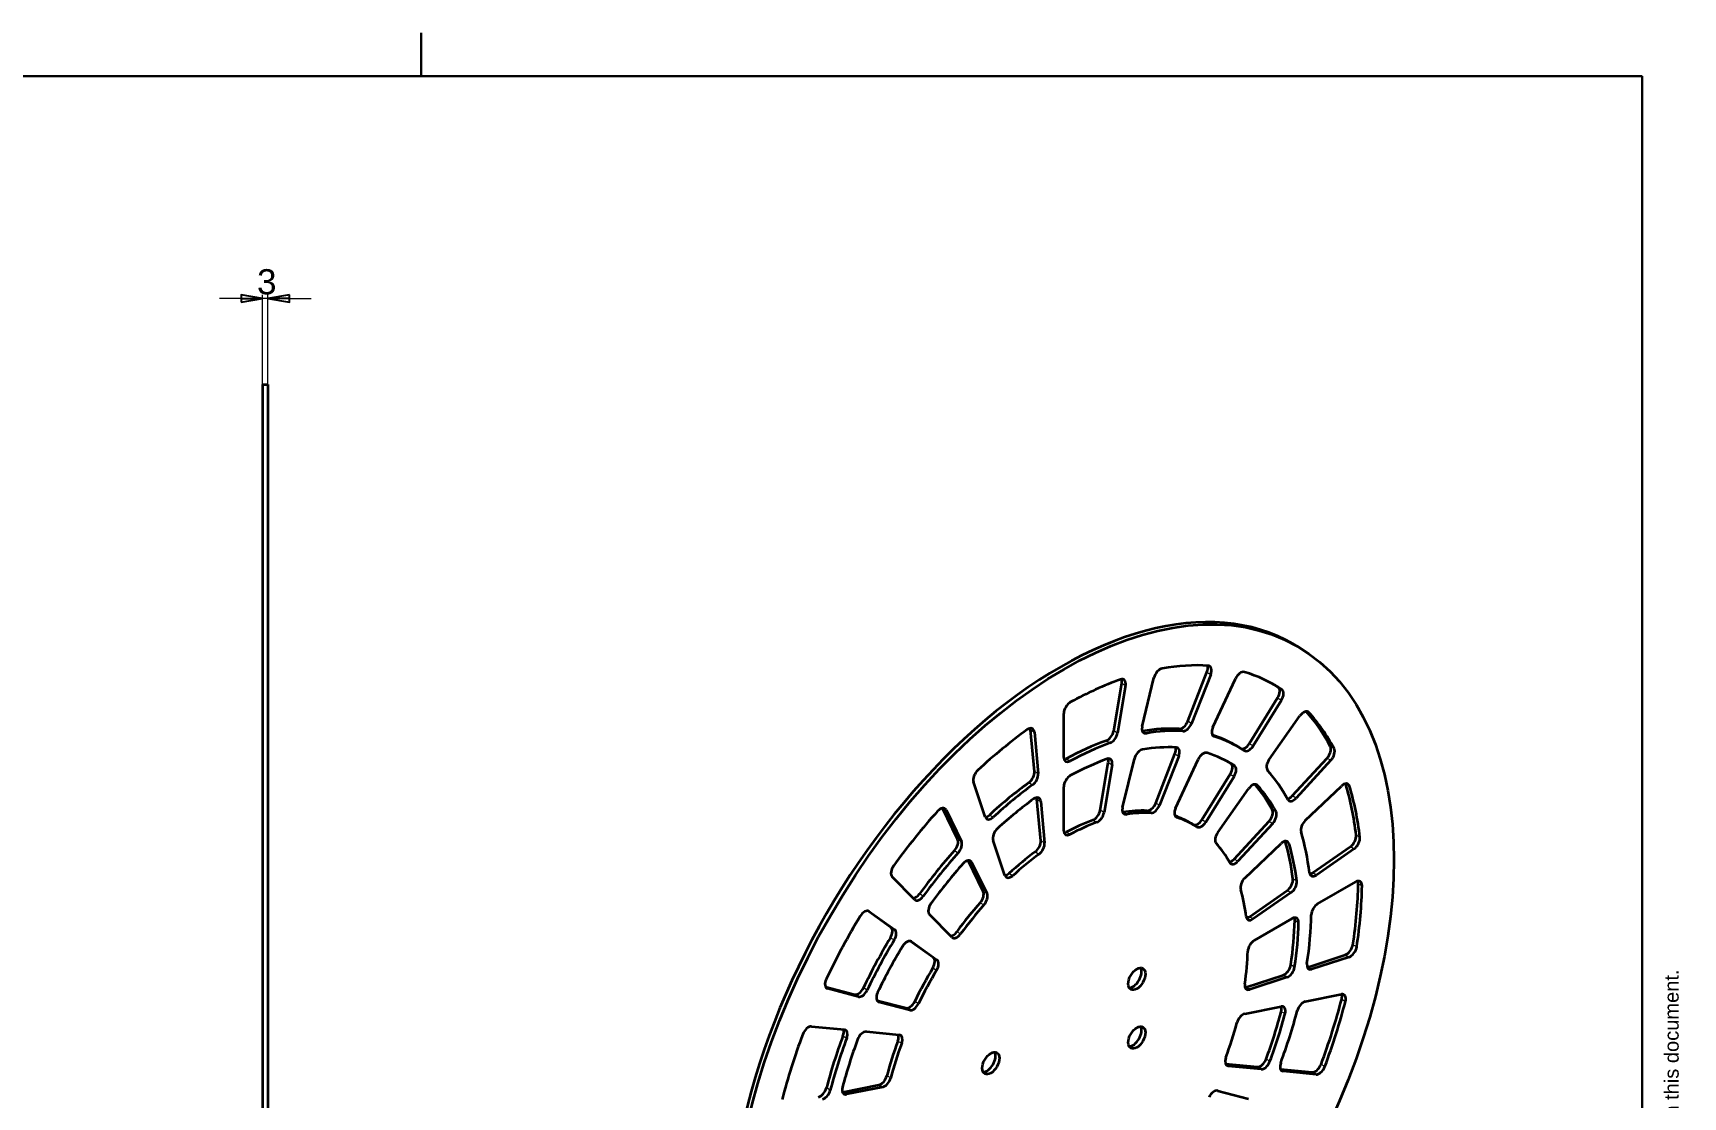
# Model space of a CAD drawing. Header units: millimetres. Extents: x 40 to 1663, y 38 to 1172.
# Drawn here: x 744 to 1663, y 579 to 1172 of the extents above; entities that cross this region are included whole.
import ezdxf

# ---------------------------------------------------------------- set-up
doc = ezdxf.new("R2010")
doc.units = ezdxf.units.MM
doc.header["$LTSCALE"] = 4
doc.layers.add('AM_0', color=7, linetype='Continuous', lineweight=35)
for name, color, linetype, lineweight, true_color in [('AM_5', 3, 'Continuous', 25, 0x00ff00), ('AM_TANG', 171, 'Continuous', 18, 0x8080ff), ('Skizziergeometrie(Böma)', 179, 'Continuous', 30, 0x262659), ('Symbole(Böma)', 179, 'Continuous', 15, 0x262659)]:
    doc.layers.add(name, color=color, linetype=linetype, lineweight=lineweight, true_color=true_color)
doc.styles.add('Böma', font='calibri.ttf')
doc.styles.add('WEC-3_5', font='arial.ttf')
doc.dimstyles.new('WEC_BEM', dxfattribs={"dimscale": 4, "dimtxt": 3.5, "dimasz": 3, "dimexe": 0.5, "dimexo": 0, "dimgap": 0.5, "dimtad": 1, "dimrnd": 1e-08, "dimtxsty": 'WEC-3_5', "dimblk": 'Filled-1', "dimcen": 0.09, "dimdle": 12, "dimclrd": 256, "dimclre": 256, "dimclrt": 7, "dimadec": 1, "dimazin": 2, "dimtfac": 0.571429, "dimtdec": 3, "dimtmove": 0, "dimatfit": 3, "dimldrblk": 'Filled-1', "dimfxl": 1, "dimtolj": 1, "dimlwd": 15, "dimlwe": 15, "dimarcsym": 0})

# ---------------------------------------------------------------- blocks, each defined once
blk = doc.blocks.new('Ränder A3')
at = {"layer": 'Skizziergeometrie(Böma)'}
for p, q in [((10, 287), (410, 287)), ((410, 287), (410, 10))]:
    blk.add_line(p, q, dxfattribs=at)
at = {"layer": 'Symbole(Böma)', "color": 179, "true_color": 0x262659, "insert": (413.07, 25), "char_height": 2, "width": 146.4494, "attachment_point": 1, "rotation": 90, "style": 'Böma'}
blk.add_mtext('\\fArial|b0|i0;{\\H2.0000;Für dieses Dokument behalten wir uns alle Rechte vor. / We reserve all rights in connection with this document.}', dxfattribs=at)
blk = doc.blocks.new('Faltmarken_A3')
at = {"layer": 'Skizziergeometrie(Böma)'}
blk.add_line((230, 0), (230, 6), dxfattribs=at)
blk = doc.blocks.new('Filled-1')
at = {"color": 0}
for p, q in [((0, 0), (-1, 0.167)), ((-1, 0.167), (-1, -0.167)), ((-1, 0), (0, 0)), ((-1, -0.167), (0, 0))]:
    blk.add_line(p, q, dxfattribs=at)
at = {"color": 0, "flags": 128}
blk.add_lwpolyline([(-1, -0.167), (0, 0), (-1, 0.167), (-1, -0.167)], dxfattribs=at)
at = {"color": 0}
blk.add_solid([(-1, -0.167), (0, 0), (-1, 0.167), (-1, -0.167)], dxfattribs=at)
blk = doc.blocks.new('*D20')
at = {"layer": 'AM_5', "linetype": 'Continuous', "lineweight": 15, "transparency": 16777216}
for p, q in [((859.62, 1024.11), (847.62, 1024.11)), ((871.62, 976.11), (871.62, 1026.11)), ((874.62, 1024.11), (871.62, 1024.11)), ((874.62, 976.11), (874.62, 1026.11)), ((886.62, 1024.11), (898.62, 1024.11))]:
    blk.add_line(p, q, dxfattribs=at)
at = {"layer": 'Defpoints', "color": 0, "linetype": 'Continuous', "transparency": 16777216}
for p in [(871.62, 1024.11), (871.62, 976.11), (874.62, 976.11)]:
    blk.add_point(p, dxfattribs=at)
at = {"layer": 'AM_5', "linetype": 'Continuous', "lineweight": 15, "transparency": 16777216, "xscale": 12, "yscale": 12, "zscale": 12}
blk.add_blockref('Filled-1', (871.62, 1024.11), dxfattribs=at)
at = {"layer": 'AM_5', "linetype": 'Continuous', "lineweight": 15, "transparency": 16777216, "xscale": 12, "yscale": 12, "zscale": 12, "rotation": 180}
blk.add_blockref('Filled-1', (874.62, 1024.11), dxfattribs=at)
at = {"layer": 'AM_5', "color": 7, "linetype": 'Continuous', "lineweight": 18, "transparency": 16777216, "insert": (868.53, 1040.42), "char_height": 14, "attachment_point": 1, "style": 'WEC-3_5'}
blk.add_mtext('\\A1;3', dxfattribs=at)

msp = doc.modelspace()

# ---------------------------------------------------------------- linework, layer by layer
at = {"layer": 'AM_0'}
for p, q in [((871.6153, 976.1108), (871.6153, 456.1108)), ((871.6153, 976.1108), (874.6153, 976.1108)), ((874.6153, 976.1108), (874.6153, 456.1108)), ((1445.7128, 831.5985), (1447.8341, 830.3737)), ((1345.6224, 783.2533), (1350.1114, 809.7921)), ((1361.5221, 785.6887), (1368.0791, 812.7768)), ((1386.8576, 788.579), (1397.5355, 815.9171)), ((1399.6568, 814.6923), (1388.9789, 787.3543)), ((1400.9336, 785.2552), (1413.4058, 812.2782)), ((1352.2327, 808.5673), (1347.7437, 782.0286)), ((1421.1286, 776.0749), (1436.9503, 801.5362)), ((1439.0716, 800.3115), (1423.25, 774.8501)), ((1317.8341, 768.4554), (1317.8341, 792.9569)), ((1432.2107, 767.1974), (1449.3772, 791.5101)), ((1301.4594, 760.6191), (1299.3202, 783.7608)), ((1301.4415, 782.536), (1303.5807, 759.3944)), ((1415.3341, 774.0821), (1413.2128, 775.3068)), ((1338.1395, 739.0157), (1342.6294, 765.5595)), ((1344.7508, 764.3348), (1340.2609, 737.791)), ((1350.5921, 740.5354), (1357.1504, 767.6286)), ((1369.0584, 743.009), (1379.7384, 770.3523)), ((1381.8597, 769.1275), (1371.1797, 741.7843)), ((1380.1435, 740.2103), (1392.6181, 767.2385)), ((1445.0809, 746.9649), (1464.4974, 768.0571)), ((1466.6187, 766.8324), (1447.2022, 745.7401)), ((1274.1462, 735.2422), (1267.5892, 754.7589)), ((1394.7555, 733.6332), (1410.5801, 759.0994)), ((1412.7014, 757.8746), (1396.8768, 732.4084)), ((1305.0254, 722.0442), (1302.8857, 745.1902)), ((1317.8341, 727.6135), (1317.8341, 752.1198)), ((1403.5957, 726.6702), (1420.7655, 750.9876)), ((1452.2918, 733.2828), (1472.4723, 752.5053)), ((1258.6917, 722.892), (1250.2334, 740.1672)), ((1252.2548, 739.1465), (1260.813, 721.6673)), ((1305.007, 743.9655), (1307.1467, 720.8194)), ((1390.3341, 730.7808), (1388.2128, 732.0055)), ((1412.7153, 711.806), (1432.1355, 732.9023)), ((1434.2568, 731.6775), (1414.8366, 710.5812)), ((1285.0762, 702.7097), (1278.5179, 722.2301)), ((1418.6529, 701.2405), (1438.8372, 720.4667)), ((1456.3696, 704.0985), (1477.4805, 718.7571)), ((1479.6018, 717.5323), (1458.491, 702.8738)), ((1272.9574, 693.7557), (1264.4975, 711.0343)), ((1266.5189, 710.0136), (1275.0787, 692.531)), ((1234.7347, 689.3003), (1222.2625, 701.9216)), ((1459.2113, 686.8312), (1480.4303, 699.082)), ((1421.1798, 679.664), (1442.2947, 694.3254)), ((1444.416, 693.1007), (1423.3011, 678.4393)), ((1221.5056, 673.765), (1208.6442, 682.9574)), ((1209.4875, 682.6461), (1223.6269, 672.5402)), ((1255.5248, 668.2616), (1243.0502, 680.8854)), ((1423.8412, 666.4103), (1445.0643, 678.6634)), ((1245.0746, 656.9194), (1232.2105, 666.1138)), ((1233.0538, 665.8025), (1247.1959, 655.6947)), ((1453.89, 651.6719), (1474.6286, 658.4619)), ((1476.75, 657.2371), (1456.0113, 650.4471)), ((1419.3205, 640.3536), (1440.0631, 647.1449)), ((1442.1844, 645.9202), (1421.4418, 639.1289)), ((1185.143, 640.5875), (1201.3363, 636.3515)), ((1203.4576, 635.1267), (1186.2911, 639.6173)), ((1452.2918, 632.3898), (1472.4723, 636.4696)), ((1213.7547, 633.103), (1229.9513, 628.8661)), ((1232.0726, 627.6414), (1214.9028, 632.1328)), ((1418.6529, 625.5892), (1438.8372, 629.6697)), ((1177.326, 618.5654), (1195.6624, 616.8221)), ((1207.8877, 615.6599), (1226.2277, 613.9163)), ((1407.9272, 597.6649), (1425.6593, 595.9791)), ((1427.7806, 594.7544), (1409.4406, 596.498)), ((1438.4924, 594.759), (1456.221, 593.0736)), ((1458.3423, 591.8488), (1440.0058, 593.5921)), ((1194.7098, 581.9692), (1214.8941, 586.0498)), ((1217.0154, 584.8251), (1196.8311, 580.7445)), ((1403.5957, 582.7729), (1420.7655, 578.2814))]:
    msp.add_line(p, q, dxfattribs=at)
for centre, major_axis in [((1317.8341, 605.2071), (130, 225.1666)), ((1358.4928, 645.0113), (-3.375, -5.8457)), ((1358.4928, 612.3515), (-3.375, -5.8457)), ((1277.1755, 598.0628), (-3.375, -5.8457))]:
    msp.add_ellipse(centre, major_axis=major_axis, ratio=0.57735027, dxfattribs=at)
for centre, major_axis, start_param, end_param in [((1315.7128, 606.4319), (-130, -225.1666), 3.14159265, 6.28318531), ((1371.4416, 813.4565), (-2.5, -4.3301), 3.59109071, 5.18362788), ((1317.8341, 605.2071), (117.5, 203.516), 0.2798104, 0.44949805), ((1394.4803, 816.2075), (-2.5, -4.3301), 1.82886589, 2.72218344), ((1396.6016, 814.9828), (2.5, 4.3301), 4.97045854, 6.56299571), ((1317.8341, 605.2071), (117.5, 203.516), 0.59396967, 0.76365732), ((1348.7772, 807.436), (2.5, 4.3301), 5.2846178, 6.87715497), ((1346.6559, 808.6607), (-2.5, -4.3301), 2.14302515, 2.70344362), ((1416.2661, 811.53), (2.5, 4.3301), 0.13533879, 1.72787596), ((1317.8341, 605.2071), (117.5, 203.516), 6.24883644, 6.4185241), ((1315.7128, 606.4319), (117.5, 203.516), 6.24883644, 6.27415829), ((1434.5943, 803.22), (2.5, 4.3301), 4.65629927, 6.24883644), ((1436.7157, 801.9953), (2.5, 4.3301), 4.65629927, 6.24883644), ((1321.3697, 794.9982), (-2.5, -4.3301), 3.90524997, 5.49778714), ((1451.4553, 789.4071), (2.5, 4.3301), 6.10436483, 7.696902), ((1315.7128, 606.4319), (117.5, 203.516), 5.93467718, 6.09787258), ((1317.8341, 605.2071), (117.5, 203.516), 5.93467718, 6.10436483), ((1317.8341, 605.2071), (117.5, 203.516), 0.90812893, 1.07781659), ((1297.924, 780.0936), (2.5, 4.3301), 5.59877707, 7.19131424), ((1295.8026, 781.3183), (-2.5, -4.3301), 2.45718442, 2.70344362), ((1342.1669, 782.122), (-2.5, -4.3301), 0.59723143, 2.14302515), ((1344.2882, 780.8972), (2.5, 4.3301), 3.73882408, 5.2846178), ((1364.8846, 786.3685), (-2.5, -4.3301), 5.18362788, 6.7294216), ((1362.7633, 787.5932), (-2.5, -4.3301), 0.43814903, 0.44623629), ((1315.7128, 606.4319), (97.5, 168.875), 0.28307216, 0.44623629), ((1317.8341, 605.2071), (97.5, 168.875), 0.28307216, 0.44623629), ((1383.8023, 788.8695), (-2.5, -4.3301), 0.28307216, 1.82886589), ((1385.9237, 787.6447), (-2.5, -4.3301), 0.28307216, 1.82886589), ((1403.7939, 784.507), (-2.5, -4.3301), 4.86946861, 6.41526233), ((1315.7128, 606.4319), (97.5, 168.875), 0.59723143, 0.76039556), ((1317.8341, 605.2071), (-97.5, -168.875), 3.73882408, 3.90198821), ((1360.5129, 768.3084), (-2.5, -4.3301), 3.5850502, 5.18362788), ((1317.8341, 605.2071), (92.5, 160.2147), 0.28585091, 0.44345755), ((1376.6832, 770.6427), (-2.5, -4.3301), 1.82886589, 2.72053141), ((1378.8045, 769.418), (2.5, 4.3301), 4.97045854, 6.56903622), ((1315.7128, 606.4319), (97.5, 168.875), 0, 0.12219253), ((1317.8341, 605.2071), (97.5, 168.875), 6.25209821, 6.41526233), ((1418.7727, 777.7587), (-2.5, -4.3301), 0.17449061, 1.51470662), ((1420.894, 776.534), (-2.5, -4.3301), 6.25209821, 7.79789193), ((1463.0714, 770.9696), (2.5, 4.3301), 4.34214001, 5.93467718), ((1465.1928, 769.7448), (2.5, 4.3301), 4.34214001, 5.93467718), ((1321.3697, 770.4966), (-2.5, -4.3301), 5.49778714, 7.04358087), ((1319.2484, 771.7214), (-2.5, -4.3301), 0.43814903, 0.76039556), ((1317.8341, 605.2071), (92.5, 160.2147), 0.60001018, 0.75761681), ((1341.2953, 763.2034), (2.5, 4.3301), 5.2846178, 6.88319548), ((1339.1739, 764.4282), (-2.5, -4.3301), 2.14302515, 2.70344362), ((1395.4784, 766.4903), (2.5, 4.3301), 0.12929828, 1.72787596), ((1317.8341, 605.2071), (92.5, 160.2147), 6.25487695, 6.41248359), ((1315.7128, 606.4319), (92.5, 160.2147), 6.25487695, 6.27171846), ((1408.2242, 760.7832), (2.5, 4.3301), 4.65629927, 6.25487695), ((1410.3455, 759.5585), (2.5, 4.3301), 4.65629927, 6.25487695), ((1434.2888, 765.0944), (-2.5, -4.3301), 4.55530935, 6.10110307), ((1270.9517, 757.9618), (-2.5, -4.3301), 4.21940924, 5.81194641), ((1315.7128, 606.4319), (97.5, 168.875), 0.91139069, 1.07455482), ((1297.9419, 758.1767), (-2.5, -4.3301), 0.91139069, 2.45718442), ((1300.0632, 756.952), (2.5, 4.3301), 4.05298335, 5.59877707), ((1321.3697, 754.161), (-2.5, -4.3301), 3.89920947, 5.49778714), ((1422.8436, 748.8846), (2.5, 4.3301), 6.09832432, 7.696902), ((1317.8341, 605.2071), (97.5, 168.875), 5.93793894, 6.10110307), ((1473.5648, 749.2535), (2.5, 4.3301), 5.79020557, 7.38274274), ((1471.4435, 750.4782), (-2.5, -4.3301), 2.64861291, 2.70344362), ((1315.7128, 606.4319), (117.5, 203.516), 5.62051791, 5.79020557), ((1317.8341, 605.2071), (-97.5, -168.875), 4.05298335, 4.21614748), ((1317.8341, 605.2071), (92.5, 160.2147), 0.91416944, 1.07177608), ((1301.4895, 741.5231), (2.5, 4.3301), 5.59877707, 7.19735475), ((1299.3682, 742.7478), (-2.5, -4.3301), 2.45718442, 2.70344362), ((1315.7128, 606.4319), (92.5, 160.2147), 5.94071769, 6.09032639), ((1317.8341, 605.2071), (92.5, 160.2147), 5.94071769, 6.09832432), ((1443.6549, 749.8773), (-2.5, -4.3301), 0.4318464, 1.20054735), ((1445.7762, 748.6525), (-2.5, -4.3301), 5.93793894, 7.48373266), ((1317.8341, 605.2071), (-117.5, -203.516), 2.47892526, 2.64861291), ((1317.8341, 605.2071), (117.5, 203.516), 1.2222882, 1.39197585), ((1249.0196, 735.6321), (2.5, 4.3301), 5.91293634, 7.50547351), ((1277.5087, 738.4451), (-2.5, -4.3301), 5.81194641, 7.35774013), ((1275.3874, 739.6698), (-2.5, -4.3301), 0.43814903, 1.07455482), ((1334.684, 737.8844), (-2.5, -4.3301), 0.60556833, 2.14302515), ((1336.8053, 736.6596), (2.5, 4.3301), 3.74716099, 5.2846178), ((1353.9546, 741.2152), (-2.5, -4.3301), 5.18362788, 6.7210847), ((1315.7128, 606.4319), (72.5, 125.5737), 0.29140907, 0.43789078), ((1317.8341, 605.2071), (72.5, 125.5737), 0.29140907, 0.43789939), ((1366.0032, 743.2995), (-2.5, -4.3301), 0.29140907, 1.82886589), ((1368.1245, 742.0747), (-2.5, -4.3301), 0.29140907, 1.82886589), ((1383.0038, 739.4621), (-2.5, -4.3301), 4.86946861, 6.40692543), ((1315.7128, 606.4319), (72.5, 125.5737), 0, 0.10987188), ((1430.7095, 735.8147), (2.5, 4.3301), 4.34214001, 5.94071769), ((1432.8309, 734.59), (2.5, 4.3301), 4.34214001, 5.94071769), ((1281.8804, 725.433), (-2.5, -4.3301), 4.21336873, 5.81194641), ((1321.3697, 729.6548), (-2.5, -4.3301), 5.49778714, 7.03524396), ((1319.2484, 730.8795), (-2.5, -4.3301), 0.43814903, 0.75205865), ((1315.7128, 606.4319), (72.5, 125.5737), 0.60556833, 0.75205865), ((1317.8341, 605.2071), (-72.5, -125.5737), 3.74716099, 3.89365131), ((1317.8341, 605.2071), (72.5, 125.5737), 6.26043511, 6.40692543), ((1392.3995, 735.317), (-2.5, -4.3301), 0.12468603, 1.51470662), ((1394.5209, 734.0923), (-2.5, -4.3301), 6.26043511, 7.79789193), ((1405.6738, 724.5673), (-2.5, -4.3301), 4.55530935, 6.09276617), ((1453.3844, 730.0309), (-2.5, -4.3301), 4.24115008, 5.7869438), ((1317.8341, 605.2071), (97.5, 168.875), 5.62377967, 5.7869438), ((1255.4565, 719.3776), (2.5, 4.3301), 4.36714261, 5.91293634), ((1257.5778, 718.1529), (2.5, 4.3301), 4.36714261, 5.91293634), ((1301.5078, 719.6018), (-2.5, -4.3301), 0.9197276, 2.45718442), ((1303.6292, 718.377), (2.5, 4.3301), 4.06132025, 5.59877707), ((1317.8341, 605.2071), (72.5, 125.5737), 5.94627584, 6.09276617), ((1439.9297, 717.2149), (2.5, 4.3301), 5.78416506, 7.38274274), ((1437.8084, 718.4396), (-2.5, -4.3301), 2.6425724, 2.70344362), ((1315.7128, 606.4319), (92.5, 160.2147), 5.62655842, 5.78416506), ((1317.8341, 605.2071), (-92.5, -160.2147), 2.48496577, 2.6425724), ((1477.1241, 722.613), (-2.5, -4.3301), 0.88638809, 2.47892526), ((1479.2454, 721.3882), (2.5, 4.3301), 4.02798074, 5.62051791), ((1225.1228, 705.9726), (-2.5, -4.3301), 4.5335685, 6.12610567), ((1315.7128, 606.4319), (97.5, 168.875), 1.22554996, 1.38871409), ((1317.8341, 605.2071), (-97.5, -168.875), 4.36714261, 4.53030674), ((1317.8341, 605.2071), (92.5, 160.2147), 1.22832871, 1.38593534), ((1263.2837, 706.4991), (2.5, 4.3301), 5.91293634, 7.51151401), ((1315.7128, 606.4319), (72.5, 125.5737), 0.9197276, 1.06621792), ((1317.8341, 605.2071), (-72.5, -125.5737), 4.06132025, 4.20781057), ((1411.2893, 714.7184), (-2.5, -4.3301), 0.4305223, 1.20054735), ((1413.4106, 713.4937), (-2.5, -4.3301), 5.94627584, 7.48373266), ((1288.4387, 705.9126), (-2.5, -4.3301), 5.81194641, 7.34940323), ((1286.3173, 707.1373), (-2.5, -4.3301), 0.43814903, 1.06621792), ((1419.7454, 697.9886), (-2.5, -4.3301), 4.24115008, 5.7786069), ((1441.9382, 698.1813), (-2.5, -4.3301), 0.88638809, 2.48496577), ((1444.0595, 696.9566), (2.5, 4.3301), 4.02798074, 5.62655842), ((1458.1345, 706.7297), (-2.5, -4.3301), 5.62377967, 7.1695734), ((1456.0132, 707.9544), (-2.5, -4.3301), 0.43814903, 0.88638809), ((1480.4303, 694.9995), (2.5, 4.3301), 5.4760463, 7.06858347), ((1478.309, 696.2243), (-2.5, -4.3301), 2.33445365, 2.70344362), ((1235.4737, 694.576), (-2.5, -4.3301), 0.36404273, 1.38871409), ((1237.595, 693.3513), (-2.5, -4.3301), 6.12610567, 7.6718994), ((1269.7222, 690.2413), (2.5, 4.3301), 4.37547952, 5.91293634), ((1271.8435, 689.0166), (2.5, 4.3301), 4.37547952, 5.91293634), ((1317.8341, 605.2071), (72.5, 125.5737), 5.63211658, 5.7786069), ((1315.7128, 606.4319), (117.5, 203.516), 5.30635865, 5.4760463), ((1317.8341, 605.2071), (-117.5, -203.516), 2.16476599, 2.33445365), ((1206.8513, 678.4037), (2.5, 4.3301), 6.2270956, 7.81963277), ((1245.9105, 684.9364), (-2.5, -4.3301), 4.527528, 6.12610567), ((1315.7128, 606.4319), (72.5, 125.5737), 1.23388686, 1.38037718), ((1317.8341, 605.2071), (-72.5, -125.5737), 4.37547952, 4.52196984), ((1317.8341, 605.2071), (97.5, 168.875), 5.30962041, 5.47278454), ((1459.2113, 682.7488), (-2.5, -4.3301), 3.92699082, 5.47278454), ((1317.8341, 605.2071), (117.5, 203.516), 1.53644746, 1.70613512), ((1218.8694, 669.5226), (2.5, 4.3301), 4.68130188, 6.2270956), ((1220.9907, 668.2978), (2.5, 4.3301), 4.68130188, 6.2270956), ((1256.2637, 673.5374), (-2.5, -4.3301), 0.36404273, 1.38037718), ((1422.9447, 682.2952), (-2.5, -4.3301), 5.63211658, 7.1695734), ((1420.8233, 683.5199), (-2.5, -4.3301), 0.43814903, 0.88638809), ((1315.7128, 606.4319), (92.5, 160.2147), 5.31239916, 5.47000579), ((1445.0643, 674.581), (2.5, 4.3301), 5.47000579, 7.06858347), ((1442.9429, 675.8057), (-2.5, -4.3301), 2.32841314, 2.70344362), ((1317.8341, 605.2071), (-92.5, -160.2147), 2.1708065, 2.32841314), ((1315.7128, 606.4319), (97.5, 168.875), 1.53970923, 1.70287335), ((1317.8341, 605.2071), (-97.5, -168.875), 4.68130188, 4.84446601), ((1317.8341, 605.2071), (92.5, 160.2147), 1.54248797, 1.70009461), ((1230.4176, 661.5601), (2.5, 4.3301), 6.2270956, 7.82567328), ((1258.3851, 672.3127), (-2.5, -4.3301), 6.12610567, 7.66356249), ((1423.8412, 662.3278), (-2.5, -4.3301), 3.92699082, 5.46444763), ((1475.3766, 662.8838), (-2.5, -4.3301), 0.57222882, 2.16476599), ((1477.4979, 661.659), (2.5, 4.3301), 3.71382148, 5.30635865), ((1242.4384, 652.677), (2.5, 4.3301), 4.68963878, 6.2270956), ((1244.5597, 651.4523), (2.5, 4.3301), 4.68963878, 6.2270956), ((1317.8341, 605.2071), (72.5, 125.5737), 5.31795731, 5.46444763), ((1440.8111, 651.5668), (-2.5, -4.3301), 0.57222882, 2.1708065), ((1456.7592, 654.8691), (-2.5, -4.3301), 5.30962041, 6.85541413), ((1188.3693, 644.1199), (-2.5, -4.3301), 4.84772777, 6.44026494), ((1315.7128, 606.4319), (72.5, 125.5737), 1.54804613, 1.69453645), ((1317.8341, 605.2071), (-72.5, -125.5737), 4.68963878, 4.8361291), ((1356.3715, 646.2361), (-3.375, -5.8457), 0.31968726, 2.82190539), ((1442.9324, 650.3421), (2.5, 4.3301), 3.71382148, 5.31239916), ((1454.6379, 656.0938), (-2.5, -4.3301), 0.43814903, 0.57222882), ((1203.4144, 640.8541), (-2.5, -4.3301), 0.15707963, 1.70287335), ((1205.5358, 639.6293), (-2.5, -4.3301), 0.15707963, 1.70287335), ((1216.981, 636.6354), (-2.5, -4.3301), 4.84168726, 6.44026494), ((1422.1898, 643.5508), (-2.5, -4.3301), 5.31795731, 6.85541413), ((1420.0684, 644.7755), (-2.5, -4.3301), 0.43814903, 0.57222882), ((1471.3797, 631.9561), (2.5, 4.3301), 5.16188704, 6.75442421), ((1469.2584, 633.1809), (-2.5, -4.3301), 2.02029438, 2.70344362), ((1232.0294, 633.3687), (-2.5, -4.3301), 0.15707963, 1.69453645), ((1234.1508, 632.144), (-2.5, -4.3301), 0.15707963, 1.69453645), ((1417.5603, 621.0757), (-2.5, -4.3301), 3.61283155, 5.15028837), ((1315.7128, 606.4319), (92.5, 160.2147), 4.99823989, 5.15584653), ((1317.8341, 605.2071), (-92.5, -160.2147), 1.85664724, 2.01425387), ((1317.8341, 605.2071), (97.5, 168.875), 4.99546114, 5.15862527), ((1437.7446, 625.1563), (2.5, 4.3301), 5.15584653, 6.75442421), ((1435.6233, 626.381), (-2.5, -4.3301), 2.01425387, 2.70344362), ((1451.1993, 627.8763), (-2.5, -4.3301), 3.61283155, 5.15862527), ((1315.7128, 606.4319), (117.5, 203.516), 4.99219938, 5.16188704), ((1317.8341, 605.2071), (-117.5, -203.516), 1.85060673, 2.02029438), ((1175.5468, 614.0103), (2.5, 4.3301), 0.25806956, 1.85060673), ((1191.762, 613.4918), (-2.5, -4.3301), 1.85386849, 2.72905315), ((1193.8833, 612.267), (2.5, 4.3301), 4.99546114, 6.54125487), ((1206.1085, 611.1048), (2.5, 4.3301), 0.25806956, 1.85664724), ((1356.3715, 613.5762), (-3.375, -5.8457), 0.31968726, 2.82190539), ((1317.8341, 605.2071), (72.5, 125.5737), 5.00379805, 5.15028837), ((1317.8341, 605.2071), (117.5, 203.516), 1.85060673, 2.02029438), ((1315.7128, 606.4319), (97.5, 168.875), 1.85386849, 2.01703262), ((1317.8341, 605.2071), (-97.5, -168.875), 4.99546114, 5.15862527), ((1317.8341, 605.2071), (92.5, 160.2147), 1.85664724, 2.01425387), ((1315.7128, 606.4319), (72.5, 125.5737), 1.86220539, 2.00869572), ((1317.8341, 605.2071), (-72.5, -125.5737), 5.00379805, 5.15028837), ((1222.3272, 610.5859), (-2.5, -4.3301), 1.86220539, 2.72905315), ((1224.4485, 609.3612), (2.5, 4.3301), 5.00379805, 6.54125487), ((1275.0542, 599.2875), (-3.375, -5.8457), 0.31968726, 2.82190539), ((1411.2198, 601.0531), (-2.5, -4.3301), 5.00379805, 6.54125487), ((1427.4385, 600.5342), (-2.5, -4.3301), 0.25806956, 1.85664724), ((1429.5598, 599.3095), (-2.5, -4.3301), 0.25806956, 1.85664724), ((1441.785, 598.1472), (-2.5, -4.3301), 4.99546114, 6.54125487), ((1458.0002, 597.6287), (-2.5, -4.3301), 0.25806956, 1.85060673), ((1215.9866, 590.5633), (-2.5, -4.3301), 0.4712389, 2.00869572), ((1218.108, 589.3385), (2.5, 4.3301), 3.61283155, 5.15028837), ((1460.1215, 596.4039), (-2.5, -4.3301), 0.25806956, 1.85060673), ((1182.3477, 583.7626), (-2.5, -4.3301), 0.4712389, 2.01703262), ((1184.469, 582.5379), (2.5, 4.3301), 3.61283155, 5.15862527), ((1197.9237, 585.2579), (-2.5, -4.3301), 5.15584653, 6.75442421), ((1195.8023, 586.4827), (-2.5, -4.3301), 0.43814903, 0.4712389), ((1401.5175, 578.2702), (2.5, 4.3301), 0.15707963, 1.69453645)]:
    msp.add_ellipse(centre, major_axis=major_axis, ratio=0.57735027, start_param=start_param, end_param=end_param, dxfattribs=at)
at = {"layer": 'AM_TANG'}
for p, q in [((1350.1114, 809.7921), (1352.2327, 808.5673)), ((1397.5355, 815.9171), (1399.6568, 814.6923)), ((1436.9503, 801.5362), (1439.0716, 800.3115)), ((1439.3, 806.2733), (1437.1787, 807.4981)), ((1453.4708, 793.9249), (1454.3601, 793.4115)), ((1299.3202, 783.7608), (1301.4415, 782.536)), ((1347.7437, 782.0286), (1345.6224, 783.2533)), ((1363.7083, 781.8394), (1361.587, 783.0642)), ((1382.1001, 784.3085), (1384.2214, 783.0838)), ((1388.9789, 787.3543), (1386.8576, 788.579)), ((1341.5055, 777.7297), (1343.6268, 776.505)), ((1401.6449, 780.0245), (1400.9864, 780.4046)), ((1423.25, 774.8501), (1421.1286, 776.0749)), ((1468.3962, 773.3217), (1466.2749, 774.5465)), ((1321.2813, 766.3644), (1319.16, 767.5891)), ((1342.6294, 765.5595), (1344.7508, 764.3348)), ((1379.7384, 770.3523), (1381.8597, 769.1275)), ((1412.9153, 763.846), (1410.7939, 765.0708)), ((1464.4974, 768.0571), (1466.6187, 766.8324)), ((1298.3862, 754.3831), (1300.5075, 753.1583)), ((1303.5807, 759.3944), (1301.4594, 760.6191)), ((1410.5801, 759.0994), (1412.7014, 757.8746)), ((1474.8289, 753.6096), (1476.9502, 752.3849)), ((1302.8857, 745.1902), (1305.007, 743.9655)), ((1424.8415, 753.4063), (1425.7605, 752.8757)), ((1447.2022, 745.7401), (1445.0809, 746.9649)), ((1250.4456, 740.1911), (1252.2548, 739.1465)), ((1278.5168, 735.1141), (1276.3955, 736.3389)), ((1340.2609, 737.791), (1338.1395, 739.0157)), ((1352.7506, 736.6815), (1350.6304, 737.9056)), ((1364.3268, 738.7372), (1366.4481, 737.5125)), ((1371.1797, 741.7843), (1369.0584, 743.009)), ((1380.8315, 734.9869), (1380.2144, 735.3432)), ((1436.0252, 738.1839), (1433.9039, 739.4087)), ((1321.2518, 725.5065), (1319.1305, 726.7313)), ((1334.0516, 733.5026), (1336.173, 732.2779)), ((1396.8768, 732.4084), (1394.7555, 733.6332)), ((1432.1355, 732.9023), (1434.2568, 731.6775)), ((1260.813, 721.6673), (1258.6917, 722.892)), ((1307.1467, 720.8194), (1305.0254, 722.0442)), ((1441.1999, 721.5509), (1443.3213, 720.3262)), ((1477.4805, 718.7571), (1479.6018, 717.5323)), ((1482.7543, 723.9139), (1480.633, 725.1387)), ((1256.9629, 716.554), (1259.0842, 715.3292)), ((1264.7096, 711.0581), (1266.5189, 710.0136)), ((1301.9813, 715.8294), (1304.1027, 714.6047)), ((1414.8366, 710.5812), (1412.7153, 711.806)), ((1289.4185, 702.5557), (1287.2972, 703.7805)), ((1447.5658, 699.5051), (1445.4445, 700.7299)), ((1458.491, 702.8738), (1456.3696, 704.0985)), ((1239.601, 691.1477), (1237.4797, 692.3724)), ((1275.0787, 692.531), (1272.9574, 693.7557)), ((1442.2947, 694.3254), (1444.416, 693.1007)), ((1481.8437, 698.1763), (1483.965, 696.9516)), ((1209.2072, 682.8079), (1209.4875, 682.6461)), ((1271.2552, 687.4477), (1273.3765, 686.2229)), ((1223.6269, 672.5402), (1221.5056, 673.765)), ((1260.3667, 670.0758), (1258.2454, 671.3006)), ((1423.3011, 678.4393), (1421.1798, 679.664)), ((1446.4771, 677.7328), (1448.5984, 676.508)), ((1221.2904, 667.9453), (1223.4118, 666.7205)), ((1232.7735, 665.9643), (1233.0538, 665.8025)), ((1480.9689, 662.8862), (1478.8476, 664.111)), ((1247.1959, 655.6947), (1245.0746, 656.9194)), ((1446.4074, 651.5958), (1444.286, 652.8206)), ((1474.6286, 658.4619), (1476.75, 657.2371)), ((1244.8808, 651.1355), (1247.0022, 649.9108)), ((1440.0631, 647.1449), (1442.1844, 645.9202)), ((1456.0113, 650.4471), (1453.89, 651.6719)), ((1186.2911, 639.6173), (1185.5089, 640.0689)), ((1201.3363, 636.3515), (1203.4576, 635.1267)), ((1208.3432, 638.7688), (1206.2219, 639.9935)), ((1421.4418, 639.1289), (1419.3205, 640.3536)), ((1214.9028, 632.1328), (1214.1207, 632.5844)), ((1229.9513, 628.8661), (1232.0726, 627.6414)), ((1236.9402, 631.2461), (1234.8189, 632.4708)), ((1438.9542, 626.9352), (1441.0755, 625.7104)), ((1472.5963, 633.7624), (1474.7177, 632.5376)), ((1194.8607, 613.3153), (1196.982, 612.0905)), ((1225.44, 610.4474), (1227.5613, 609.2227)), ((1432.6633, 599.1456), (1430.542, 600.3704)), ((1463.2147, 596.2125), (1461.0934, 597.4373)), ((1221.4322, 589.8675), (1219.3109, 591.0922)), ((1409.4406, 596.498), (1408.1646, 597.2347)), ((1425.6593, 595.9791), (1427.7806, 594.7544)), ((1440.0058, 593.5921), (1438.7298, 594.3288)), ((1456.221, 593.0736), (1458.3423, 591.8488)), ((1187.8032, 583.1046), (1185.6818, 584.3294)), ((1196.8311, 580.7445), (1194.7098, 581.9692)), ((1214.8941, 586.0498), (1217.0154, 584.8251))]:
    msp.add_line(p, q, dxfattribs=at)

# ---------------------------------------------------------------- block references
at = {"xscale": 4, "yscale": 4, "zscale": 4}
for name, p in [('Faltmarken_A3', (40, 1148)), ('Ränder A3', (0, 0))]:
    msp.add_blockref(name, p, dxfattribs=at)

# ---------------------------------------------------------------- dimensions: what is measured, and where the dimension line sits
at = {"layer": 'AM_5', "linetype": 'Continuous', "lineweight": 18}
dim = msp.add_linear_dim(base=(871.6153, 1024.1108), p1=(874.6153, 976.1108), p2=(871.6153, 976.1108), dimstyle='WEC_BEM', override={"dimgap": 0.5, "dimdec": 2, "dimtol": 0, "dimlim": 0, "dimtp": 0, "dimtm": 0, "dimtdec": 3, "dimtofl": 1, "dimatfit": 1}, dxfattribs=at)
dim.commit()
dim.dimension.update_dxf_attribs({"geometry": '*D20', "text_midpoint": (873.1153, 1024.1108), "dimtype": 160})

doc.saveas('drawing.dxf')
